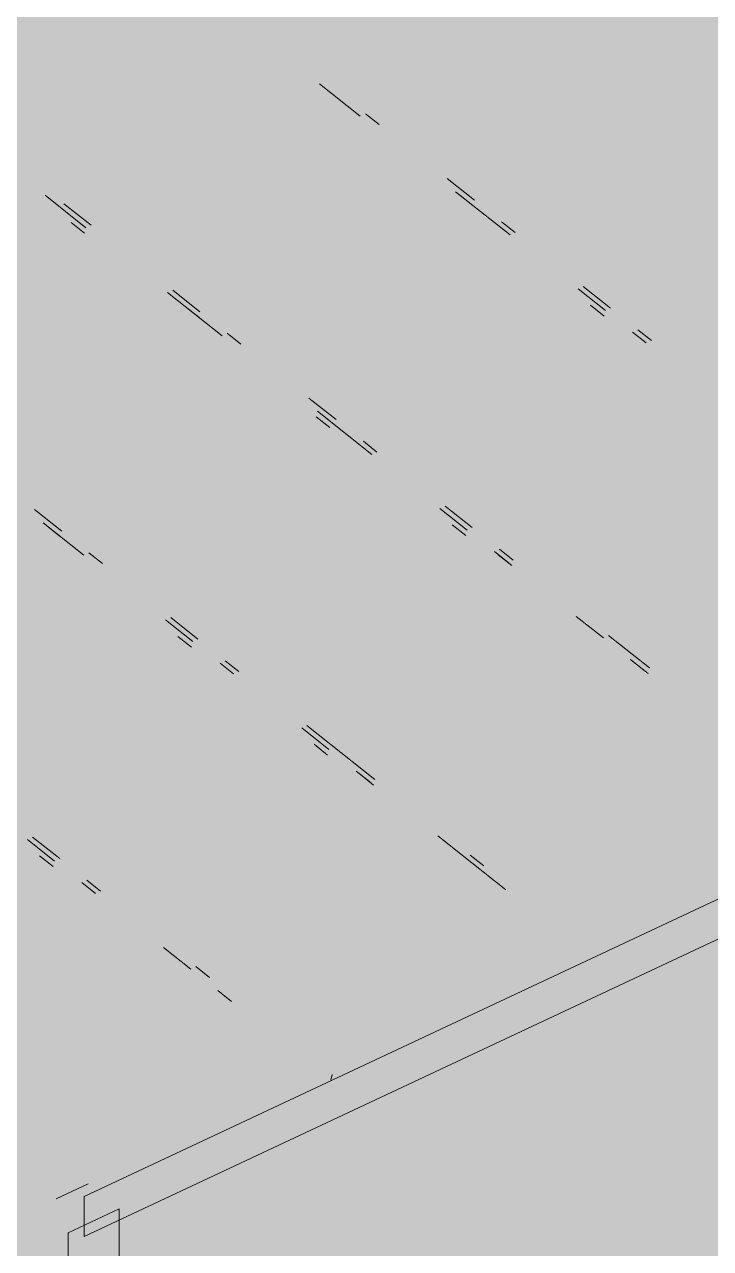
# Paper-space layout '03 3D Building and Roof' of a CAD drawing. Header units: millimetres. Extents: x 5 to 415, y 5 to 292.
# Drawn here: x 247.356 to 249.028, y 76.091 to 79.077 of the extents above; entities that cross this region are included whole.
import ezdxf

# ---------------------------------------------------------------- set-up
doc = ezdxf.new("R2010")
doc.units = ezdxf.units.MM
doc.layers.add('EXISTING', color=7, linetype='Continuous')
doc.layers.add('IMAGES', color=7, linetype='Continuous')

# ---------------------------------------------------------------- blocks, each defined once
blk = doc.blocks.new('SHEET_03')
at = {"layer": 'EXISTING', "color": 250, "lineweight": 9}
for p, q in [((248.0747, 78.9326), (248.1743, 78.8536)), ((248.2199, 78.8331), (248.1867, 78.8594)), ((248.4523, 78.6487), (248.3859, 78.7014)), ((247.4058, 78.6605), (247.5053, 78.5815)), ((248.4066, 78.6692), (248.5394, 78.5639)), ((248.4492, 78.6351), (248.416, 78.6614)), ((247.5178, 78.5873), (247.4514, 78.64)), ((247.5022, 78.5678), (247.469, 78.5942)), ((248.5519, 78.5697), (248.5187, 78.5961)), ((247.7045, 78.4234), (247.8373, 78.3181)), ((247.7834, 78.3766), (247.717, 78.4293)), ((248.7054, 78.4322), (248.7718, 78.3795)), ((248.7843, 78.3853), (248.7179, 78.438)), ((247.7803, 78.363), (247.7471, 78.3893)), ((248.7686, 78.3659), (248.7354, 78.3922)), ((248.8838, 78.3063), (248.8507, 78.3327)), ((247.883, 78.2976), (247.8498, 78.3239)), ((248.8382, 78.3268), (248.8714, 78.3005)), ((248.1154, 78.1132), (248.049, 78.1659)), ((248.0997, 78.0937), (248.0665, 78.1201)), ((248.0697, 78.1337), (248.2025, 78.0284)), ((248.2149, 78.0342), (248.1817, 78.0606)), ((247.5009, 76.2182), (251.3151, 78.0089)), ((247.5009, 76.1207), (251.3151, 77.9114)), ((247.4465, 77.8411), (247.3801, 77.8938)), ((248.3684, 77.8967), (248.4348, 77.844)), ((248.4473, 77.8498), (248.3809, 77.9025)), ((247.4008, 77.8616), (247.5004, 77.7826)), ((247.4433, 77.8275), (247.4101, 77.8538)), ((248.4317, 77.8304), (248.3985, 77.8567)), ((248.5012, 77.7913), (248.5344, 77.765)), ((248.5469, 77.7708), (248.5137, 77.7972)), ((247.546, 77.7621), (247.5128, 77.7884)), ((248.5438, 77.7572), (248.5106, 77.7835)), ((247.6995, 77.6245), (247.7659, 77.5719)), ((247.7784, 77.5777), (247.712, 77.6304)), ((248.7004, 77.6333), (248.7668, 77.5806)), ((247.7628, 77.5582), (247.7296, 77.5846)), ((248.8789, 77.5074), (248.7793, 77.5864)), ((247.878, 77.4987), (247.8448, 77.5251)), ((248.8332, 77.5279), (248.8664, 77.5016)), ((247.8323, 77.5192), (247.8655, 77.4929)), ((248.8757, 77.4938), (248.8425, 77.5201)), ((248.0315, 77.3612), (248.0979, 77.3085)), ((248.2099, 77.2353), (248.044, 77.367)), ((248.0947, 77.2949), (248.0615, 77.3212)), ((248.1643, 77.2558), (248.1975, 77.2295)), ((248.2068, 77.2217), (248.1736, 77.248)), ((247.3626, 77.089), (247.429, 77.0364)), ((247.4415, 77.0422), (247.3751, 77.0949)), ((248.3634, 77.0978), (248.5294, 76.9661)), ((247.4258, 77.0227), (247.3926, 77.0491)), ((248.4755, 77.0246), (248.4423, 77.051)), ((247.541, 76.9632), (247.5078, 76.9896)), ((247.4954, 76.9837), (247.5286, 76.9574)), ((247.6945, 76.8257), (247.7609, 76.773)), ((247.8066, 76.7525), (247.7734, 76.7788)), ((247.8273, 76.7203), (247.8605, 76.694)), ((248.1022, 76.5018), (248.1054, 76.5155)), ((247.5107, 76.2487), (247.4326, 76.212)), ((247.5009, 76.1207), (247.5009, 76.2182)), ((247.4618, 76.1291), (247.5867, 76.1878)), ((247.5867, 75.7667), (247.5867, 76.1878)), ((247.4618, 76.1291), (247.4618, 75.7081))]:
    blk.add_line(p, q, dxfattribs=at)
at = {"layer": 'IMAGES', "color": 7}
for points in [[(247.1273, 79.0475), (247.6091, 79.0475), (247.1273, 79.1439), (247.6091, 79.1439)], [(247.6091, 79.0475), (247.7055, 79.0475), (247.6091, 79.1439), (247.7055, 79.1439)], [(247.7055, 79.0475), (247.8018, 79.0475), (247.7055, 79.1439), (247.8018, 79.1439)], [(247.8018, 79.0475), (247.9945, 79.0475), (247.8018, 79.1439), (247.9945, 79.1439)], [(247.9945, 79.0475), (248.0909, 79.0475), (247.9945, 79.1439), (248.0909, 79.1439)], [(248.0909, 79.0475), (248.5727, 79.0475), (248.0909, 79.1439), (248.5727, 79.1439)], [(248.5727, 79.0475), (248.6691, 79.0475), (248.5727, 79.1439), (248.6691, 79.1439)], [(248.6691, 79.0475), (248.7655, 79.0475), (248.6691, 79.1439), (248.7655, 79.1439)], [(248.7655, 79.0475), (248.9582, 79.0475), (248.7655, 79.1439), (248.9582, 79.1439)], [(248.9582, 79.0475), (249.0545, 79.0475), (248.9582, 79.1439), (249.0545, 79.1439)], [(247.2236, 78.9511), (247.8018, 78.9511), (247.2236, 79.0475), (247.8018, 79.0475)], [(247.8018, 78.9511), (247.8982, 78.9511), (247.8018, 79.0475), (247.8982, 79.0475)], [(247.8982, 78.9511), (247.9945, 78.9511), (247.8982, 79.0475), (247.9945, 79.0475)], [(247.9945, 78.9511), (248.0909, 78.9511), (247.9945, 79.0475), (248.0909, 79.0475)], [(248.0909, 78.9511), (248.1873, 78.9511), (248.0909, 79.0475), (248.1873, 79.0475)], [(248.1873, 78.9511), (248.7655, 78.9511), (248.1873, 79.0475), (248.7655, 79.0475)], [(248.7655, 78.9511), (248.8618, 78.9511), (248.7655, 79.0475), (248.8618, 79.0475)], [(248.8618, 78.8547), (248.9582, 78.8547), (248.8618, 79.0475), (248.9582, 79.0475)], [(248.9582, 78.9511), (249.0545, 78.9511), (248.9582, 79.0475), (249.0545, 79.0475)], [(247.32, 78.8547), (247.8982, 78.8547), (247.32, 78.9511), (247.8982, 78.9511)], [(247.8982, 78.8547), (247.9945, 78.8547), (247.8982, 78.9511), (247.9945, 78.9511)], [(247.9945, 78.8547), (248.0909, 78.8547), (247.9945, 78.9511), (248.0909, 78.9511)], [(248.0909, 78.8547), (248.1873, 78.8547), (248.0909, 78.9511), (248.1873, 78.9511)], [(248.1873, 78.8547), (248.2836, 78.8547), (248.1873, 78.9511), (248.2836, 78.9511)], [(248.2836, 78.8547), (248.38, 78.8547), (248.2836, 78.9511), (248.38, 78.9511)], [(248.38, 78.8547), (248.8618, 78.8547), (248.38, 78.9511), (248.8618, 78.9511)], [(248.9582, 78.8547), (249.0545, 78.8547), (248.9582, 78.9511), (249.0545, 78.9511)], [(247.32, 78.7583), (247.4164, 78.7583), (247.32, 78.8547), (247.4164, 78.8547)], [(247.4164, 78.7583), (247.9945, 78.7583), (247.4164, 78.8547), (247.9945, 78.8547)], [(247.9945, 78.7583), (248.0909, 78.7583), (247.9945, 78.8547), (248.0909, 78.8547)], [(248.0909, 78.7583), (248.2836, 78.7583), (248.0909, 78.8547), (248.2836, 78.8547)], [(248.2836, 78.7583), (248.38, 78.7583), (248.2836, 78.8547), (248.38, 78.8547)], [(248.38, 78.7583), (248.4764, 78.7583), (248.38, 78.8547), (248.4764, 78.8547)], [(248.4764, 78.7583), (248.9582, 78.7583), (248.4764, 78.8547), (248.9582, 78.8547)], [(248.9582, 78.7583), (249.1509, 78.7583), (248.9582, 78.8547), (249.1509, 78.8547)], [(247.32, 78.6619), (247.4164, 78.6619), (247.32, 78.7583), (247.4164, 78.7583)], [(247.4164, 78.6619), (247.5127, 78.6619), (247.4164, 78.7583), (247.5127, 78.7583)], [(247.5127, 78.6619), (247.6091, 78.6619), (247.5127, 78.7583), (247.6091, 78.7583)], [(247.6091, 78.6619), (248.0909, 78.6619), (247.6091, 78.7583), (248.0909, 78.7583)], [(248.0909, 78.6619), (248.1873, 78.6619), (248.0909, 78.7583), (248.1873, 78.7583)], [(248.1873, 78.6619), (248.2836, 78.6619), (248.1873, 78.7583), (248.2836, 78.7583)], [(248.2836, 78.6619), (248.38, 78.6619), (248.2836, 78.7583), (248.38, 78.7583)], [(248.38, 78.6619), (248.4764, 78.6619), (248.38, 78.7583), (248.4764, 78.7583)], [(248.4764, 78.6619), (248.5727, 78.6619), (248.4764, 78.7583), (248.5727, 78.7583)], [(248.5727, 78.6619), (249.1509, 78.6619), (248.5727, 78.7583), (249.1509, 78.7583)], [(247.32, 78.5655), (247.4164, 78.5655), (247.32, 78.6619), (247.4164, 78.6619)], [(247.4164, 78.5655), (247.6091, 78.5655), (247.4164, 78.6619), (247.6091, 78.6619)], [(247.6091, 78.5655), (247.7055, 78.5655), (247.6091, 78.6619), (247.7055, 78.6619)], [(247.7055, 78.5655), (248.2836, 78.5655), (247.7055, 78.6619), (248.2836, 78.6619)], [(248.2836, 78.5655), (248.38, 78.5655), (248.2836, 78.6619), (248.38, 78.6619)], [(248.38, 78.5655), (248.5727, 78.5655), (248.38, 78.6619), (248.5727, 78.6619)], [(248.5727, 78.5655), (248.6691, 78.5655), (248.5727, 78.6619), (248.6691, 78.6619)], [(248.6691, 78.5655), (248.7655, 78.5655), (248.6691, 78.6619), (248.7655, 78.6619)], [(248.7655, 78.5655), (249.2473, 78.5655), (248.7655, 78.6619), (249.2473, 78.6619)], [(247.32, 78.4691), (247.4164, 78.4691), (247.32, 78.5655), (247.4164, 78.5655)], [(247.4164, 78.4691), (247.5127, 78.4691), (247.4164, 78.5655), (247.5127, 78.5655)], [(247.5127, 78.4691), (247.6091, 78.4691), (247.5127, 78.5655), (247.6091, 78.5655)], [(247.6091, 78.4691), (247.7055, 78.4691), (247.6091, 78.5655), (247.7055, 78.5655)], [(247.7055, 78.4691), (247.8018, 78.4691), (247.7055, 78.5655), (247.8018, 78.5655)], [(247.8018, 78.4691), (247.8982, 78.4691), (247.8018, 78.5655), (247.8982, 78.5655)], [(247.8982, 78.4691), (248.4764, 78.4691), (247.8982, 78.5655), (248.4764, 78.5655)], [(248.4764, 78.4691), (248.6691, 78.4691), (248.4764, 78.5655), (248.6691, 78.5655)], [(248.6691, 78.4691), (248.7655, 78.4691), (248.6691, 78.5655), (248.7655, 78.5655)], [(248.7655, 78.4691), (249.3436, 78.4691), (248.7655, 78.5655), (249.3436, 78.5655)], [(246.8382, 78.3727), (247.4164, 78.3727), (246.8382, 78.4691), (247.4164, 78.4691)], [(247.4164, 78.3727), (247.5127, 78.3727), (247.4164, 78.4691), (247.5127, 78.4691)], [(247.5127, 78.3727), (247.6091, 78.3727), (247.5127, 78.4691), (247.6091, 78.4691)], [(247.6091, 78.3727), (247.7055, 78.3727), (247.6091, 78.4691), (247.7055, 78.4691)], [(247.7055, 78.3727), (247.8018, 78.3727), (247.7055, 78.4691), (247.8018, 78.4691)], [(247.8018, 78.3727), (247.8982, 78.3727), (247.8018, 78.4691), (247.8982, 78.4691)], [(247.8982, 78.3727), (247.9945, 78.3727), (247.8982, 78.4691), (247.9945, 78.4691)], [(247.9945, 78.3727), (248.4764, 78.3727), (247.9945, 78.4691), (248.4764, 78.4691)], [(248.4764, 78.3727), (248.5727, 78.3727), (248.4764, 78.4691), (248.5727, 78.4691)], [(248.5727, 78.3727), (248.6691, 78.3727), (248.5727, 78.4691), (248.6691, 78.4691)], [(248.6691, 78.3727), (248.7655, 78.3727), (248.6691, 78.4691), (248.7655, 78.4691)], [(248.7655, 78.3727), (248.8618, 78.3727), (248.7655, 78.4691), (248.8618, 78.4691)], [(248.8618, 78.3727), (248.9582, 78.3727), (248.8618, 78.4691), (248.9582, 78.4691)], [(248.9582, 78.3727), (249.44, 78.3727), (248.9582, 78.4691), (249.44, 78.4691)], [(247.0309, 78.2763), (247.6091, 78.2763), (247.0309, 78.3727), (247.6091, 78.3727)], [(247.6091, 78.2763), (247.7055, 78.2763), (247.6091, 78.3727), (247.7055, 78.3727)], [(247.7055, 78.2763), (247.8982, 78.2763), (247.7055, 78.3727), (247.8982, 78.3727)], [(247.8982, 78.2763), (247.9945, 78.2763), (247.8982, 78.3727), (247.9945, 78.3727)], [(247.9945, 78.2763), (248.0909, 78.2763), (247.9945, 78.3727), (248.0909, 78.3727)], [(248.0909, 78.2763), (248.5727, 78.2763), (248.0909, 78.3727), (248.5727, 78.3727)], [(248.5727, 78.2763), (248.6691, 78.2763), (248.5727, 78.3727), (248.6691, 78.3727)], [(248.6691, 78.2763), (248.7655, 78.2763), (248.6691, 78.3727), (248.7655, 78.3727)], [(248.7655, 78.2763), (248.9582, 78.2763), (248.7655, 78.3727), (248.9582, 78.3727)], [(248.9582, 78.2763), (249.0545, 78.2763), (248.9582, 78.3727), (249.0545, 78.3727)], [(247.2236, 78.1799), (247.7055, 78.1799), (247.2236, 78.2763), (247.7055, 78.2763)], [(247.7055, 78.1799), (247.8018, 78.1799), (247.7055, 78.2763), (247.8018, 78.2763)], [(247.8018, 78.1799), (247.8982, 78.1799), (247.8018, 78.2763), (247.8982, 78.2763)], [(247.8982, 78.1799), (247.9945, 78.1799), (247.8982, 78.2763), (247.9945, 78.2763)], [(247.9945, 78.1799), (248.0909, 78.1799), (247.9945, 78.2763), (248.0909, 78.2763)], [(248.0909, 78.1799), (248.1873, 78.1799), (248.0909, 78.2763), (248.1873, 78.2763)], [(248.1873, 78.1799), (248.6691, 78.1799), (248.1873, 78.2763), (248.6691, 78.2763)], [(248.6691, 78.1799), (248.7655, 78.1799), (248.6691, 78.2763), (248.7655, 78.2763)], [(248.7655, 78.1799), (248.8618, 78.1799), (248.7655, 78.2763), (248.8618, 78.2763)], [(248.8618, 78.1799), (248.9582, 78.1799), (248.8618, 78.2763), (248.9582, 78.2763)], [(248.9582, 78.1799), (249.0545, 78.1799), (248.9582, 78.2763), (249.0545, 78.2763)], [(247.32, 78.0835), (247.8018, 78.0835), (247.32, 78.1799), (247.8018, 78.1799)], [(247.8018, 78.0835), (247.8982, 78.0835), (247.8018, 78.1799), (247.8982, 78.1799)], [(247.8982, 78.0835), (247.9945, 78.0835), (247.8982, 78.1799), (247.9945, 78.1799)], [(247.9945, 78.0835), (248.0909, 78.0835), (247.9945, 78.1799), (248.0909, 78.1799)], [(248.0909, 78.0835), (248.1873, 78.0835), (248.0909, 78.1799), (248.1873, 78.1799)], [(248.1873, 78.0835), (248.8618, 78.0835), (248.1873, 78.1799), (248.8618, 78.1799)], [(248.8618, 78.0835), (248.9582, 78.0835), (248.8618, 78.1799), (248.9582, 78.1799)], [(248.9582, 78.0835), (249.0545, 78.0835), (248.9582, 78.1799), (249.0545, 78.1799)], [(247.32, 77.9871), (247.4164, 77.9871), (247.32, 78.0835), (247.4164, 78.0835)], [(247.4164, 77.9871), (247.5127, 77.9871), (247.4164, 78.0835), (247.5127, 78.0835)], [(247.5127, 77.9871), (247.8982, 77.9871), (247.5127, 78.0835), (247.8982, 78.0835)], [(247.8982, 77.9871), (247.9945, 77.9871), (247.8982, 78.0835), (247.9945, 78.0835)], [(247.9945, 77.9871), (248.0909, 77.9871), (247.9945, 78.0835), (248.0909, 78.0835)], [(248.0909, 77.9871), (248.2836, 77.9871), (248.0909, 78.0835), (248.2836, 78.0835)], [(248.2836, 77.9871), (248.38, 77.9871), (248.2836, 78.0835), (248.38, 78.0835)], [(248.38, 77.9871), (248.4764, 77.9871), (248.38, 78.0835), (248.4764, 78.0835)], [(248.4764, 77.9871), (248.9582, 77.9871), (248.4764, 78.0835), (248.9582, 78.0835)], [(248.9582, 77.9871), (249.0545, 77.9871), (248.9582, 78.0835), (249.0545, 78.0835)], [(247.32, 77.7943), (247.4164, 77.7943), (247.32, 77.9871), (247.4164, 77.9871)], [(247.4164, 77.8907), (247.5127, 77.8907), (247.4164, 77.9871), (247.5127, 77.9871)], [(247.5127, 77.8907), (247.6091, 77.8907), (247.5127, 77.9871), (247.6091, 77.9871)], [(247.6091, 77.8907), (248.0909, 77.8907), (247.6091, 77.9871), (248.0909, 77.9871)], [(248.0909, 77.8907), (248.1873, 77.8907), (248.0909, 77.9871), (248.1873, 77.9871)], [(248.1873, 77.8907), (248.2836, 77.8907), (248.1873, 77.9871), (248.2836, 77.9871)], [(248.2836, 77.7943), (248.38, 77.7943), (248.2836, 77.9871), (248.38, 77.9871)], [(248.38, 77.7943), (248.4764, 77.7943), (248.38, 77.9871), (248.4764, 77.9871)], [(248.4764, 77.8907), (248.5727, 77.8907), (248.4764, 77.9871), (248.5727, 77.9871)], [(248.5727, 77.8907), (249.0545, 77.8907), (248.5727, 77.9871), (249.0545, 77.9871)], [(247.4164, 77.7943), (247.5127, 77.7943), (247.4164, 77.8907), (247.5127, 77.8907)], [(247.5127, 77.7943), (247.6091, 77.7943), (247.5127, 77.8907), (247.6091, 77.8907)], [(247.6091, 77.7943), (247.7055, 77.7943), (247.6091, 77.8907), (247.7055, 77.8907)], [(247.7055, 77.7943), (248.1873, 77.7943), (247.7055, 77.8907), (248.1873, 77.8907)], [(248.1873, 77.7943), (248.2836, 77.7943), (248.1873, 77.8907), (248.2836, 77.8907)], [(248.4764, 77.6979), (248.5727, 77.6979), (248.4764, 77.8907), (248.5727, 77.8907)], [(248.5727, 77.7943), (248.6691, 77.7943), (248.5727, 77.8907), (248.6691, 77.8907)], [(248.6691, 77.7943), (248.7655, 77.7943), (248.6691, 77.8907), (248.7655, 77.8907)], [(248.7655, 77.7943), (249.2473, 77.7943), (248.7655, 77.8907), (249.2473, 77.8907)], [(247.32, 77.6979), (247.4164, 77.6979), (247.32, 77.7943), (247.4164, 77.7943)], [(247.4164, 77.6979), (247.6091, 77.6979), (247.4164, 77.7943), (247.6091, 77.7943)], [(247.6091, 77.6979), (247.7055, 77.6979), (247.6091, 77.7943), (247.7055, 77.7943)], [(247.7055, 77.6979), (247.8018, 77.6979), (247.7055, 77.7943), (247.8018, 77.7943)], [(247.8018, 77.6979), (248.2836, 77.6979), (247.8018, 77.7943), (248.2836, 77.7943)], [(248.2836, 77.6979), (248.38, 77.6979), (248.2836, 77.7943), (248.38, 77.7943)], [(248.38, 77.6979), (248.4764, 77.6979), (248.38, 77.7943), (248.4764, 77.7943)], [(248.5727, 77.6979), (248.6691, 77.6979), (248.5727, 77.7943), (248.6691, 77.7943)], [(248.6691, 77.6979), (248.7655, 77.6979), (248.6691, 77.7943), (248.7655, 77.7943)], [(248.7655, 77.6979), (248.8618, 77.6979), (248.7655, 77.7943), (248.8618, 77.7943)], [(248.8618, 77.6979), (249.3436, 77.6979), (248.8618, 77.7943), (249.3436, 77.7943)], [(246.9345, 77.6015), (247.4164, 77.6015), (246.9345, 77.6979), (247.4164, 77.6979)], [(247.4164, 77.6015), (247.5127, 77.6015), (247.4164, 77.6979), (247.5127, 77.6979)], [(247.5127, 77.6015), (247.6091, 77.6015), (247.5127, 77.6979), (247.6091, 77.6979)], [(247.6091, 77.6015), (247.7055, 77.6015), (247.6091, 77.6979), (247.7055, 77.6979)], [(247.7055, 77.6015), (247.8018, 77.6015), (247.7055, 77.6979), (247.8018, 77.6979)], [(247.8018, 77.6015), (247.8982, 77.6015), (247.8018, 77.6979), (247.8982, 77.6979)], [(247.8982, 77.6015), (248.4764, 77.6015), (247.8982, 77.6979), (248.4764, 77.6979)], [(248.4764, 77.6015), (248.5727, 77.6015), (248.4764, 77.6979), (248.5727, 77.6979)], [(248.5727, 77.6015), (248.6691, 77.6015), (248.5727, 77.6979), (248.6691, 77.6979)], [(248.6691, 77.6015), (248.7655, 77.6015), (248.6691, 77.6979), (248.7655, 77.6979)], [(248.7655, 77.6015), (248.8618, 77.6015), (248.7655, 77.6979), (248.8618, 77.6979)], [(248.8618, 77.6015), (248.9582, 77.6015), (248.8618, 77.6979), (248.9582, 77.6979)], [(248.9582, 77.6015), (249.44, 77.6015), (248.9582, 77.6979), (249.44, 77.6979)], [(247.0309, 77.5051), (247.6091, 77.5051), (247.0309, 77.6015), (247.6091, 77.6015)], [(247.6091, 77.5051), (247.7055, 77.5051), (247.6091, 77.6015), (247.7055, 77.6015)], [(247.7055, 77.5051), (247.8982, 77.5051), (247.7055, 77.6015), (247.8982, 77.6015)], [(247.8982, 77.5051), (247.9945, 77.5051), (247.8982, 77.6015), (247.9945, 77.6015)], [(247.9945, 77.5051), (248.0909, 77.5051), (247.9945, 77.6015), (248.0909, 77.6015)], [(248.0909, 77.5051), (248.5727, 77.5051), (248.0909, 77.6015), (248.5727, 77.6015)], [(248.5727, 77.5051), (248.6691, 77.5051), (248.5727, 77.6015), (248.6691, 77.6015)], [(248.6691, 77.5051), (248.8618, 77.5051), (248.6691, 77.6015), (248.8618, 77.6015)], [(248.8618, 77.5051), (248.9582, 77.5051), (248.8618, 77.6015), (248.9582, 77.6015)], [(248.9582, 77.5051), (249.0545, 77.5051), (248.9582, 77.6015), (249.0545, 77.6015)], [(247.1273, 77.4087), (247.6091, 77.4087), (247.1273, 77.5051), (247.6091, 77.5051)], [(247.6091, 77.4087), (247.7055, 77.4087), (247.6091, 77.5051), (247.7055, 77.5051)], [(247.7055, 77.4087), (247.8018, 77.4087), (247.7055, 77.5051), (247.8018, 77.5051)], [(247.8018, 77.4087), (247.8982, 77.4087), (247.8018, 77.5051), (247.8982, 77.5051)], [(247.8982, 77.3123), (247.9945, 77.3123), (247.8982, 77.5051), (247.9945, 77.5051)], [(247.9945, 77.4087), (248.0909, 77.4087), (247.9945, 77.5051), (248.0909, 77.5051)], [(248.0909, 77.4087), (248.1873, 77.4087), (248.0909, 77.5051), (248.1873, 77.5051)], [(248.1873, 77.4087), (248.6691, 77.4087), (248.1873, 77.5051), (248.6691, 77.5051)], [(248.6691, 77.4087), (248.7655, 77.4087), (248.6691, 77.5051), (248.7655, 77.5051)], [(248.7655, 77.4087), (248.8618, 77.4087), (248.7655, 77.5051), (248.8618, 77.5051)], [(248.8618, 77.4087), (249.0545, 77.4087), (248.8618, 77.5051), (249.0545, 77.5051)], [(247.32, 77.3123), (247.8018, 77.3123), (247.32, 77.4087), (247.8018, 77.4087)], [(247.8018, 77.3123), (247.8982, 77.3123), (247.8018, 77.4087), (247.8982, 77.4087)], [(247.9945, 77.3123), (248.0909, 77.3123), (247.9945, 77.4087), (248.0909, 77.4087)], [(248.0909, 77.3123), (248.1873, 77.3123), (248.0909, 77.4087), (248.1873, 77.4087)], [(248.1873, 77.3123), (248.2836, 77.3123), (248.1873, 77.4087), (248.2836, 77.4087)], [(248.2836, 77.3123), (248.7655, 77.3123), (248.2836, 77.4087), (248.7655, 77.4087)], [(248.7655, 77.3123), (248.8618, 77.3123), (248.7655, 77.4087), (248.8618, 77.4087)], [(248.8618, 77.3123), (248.9582, 77.3123), (248.8618, 77.4087), (248.9582, 77.4087)], [(248.9582, 77.3123), (249.1509, 77.3123), (248.9582, 77.4087), (249.1509, 77.4087)], [(247.32, 77.2159), (247.4164, 77.2159), (247.32, 77.3123), (247.4164, 77.3123)], [(247.4164, 77.2159), (247.8982, 77.2159), (247.4164, 77.3123), (247.8982, 77.3123)], [(247.8982, 77.2159), (247.9945, 77.2159), (247.8982, 77.3123), (247.9945, 77.3123)], [(247.9945, 77.2159), (248.0909, 77.2159), (247.9945, 77.3123), (248.0909, 77.3123)], [(248.0909, 77.2159), (248.2836, 77.2159), (248.0909, 77.3123), (248.2836, 77.3123)], [(248.2836, 77.2159), (248.38, 77.2159), (248.2836, 77.3123), (248.38, 77.3123)], [(248.38, 77.2159), (248.4764, 77.2159), (248.38, 77.3123), (248.4764, 77.3123)], [(248.4764, 77.2159), (248.9582, 77.2159), (248.4764, 77.3123), (248.9582, 77.3123)], [(248.9582, 77.2159), (249.0545, 77.2159), (248.9582, 77.3123), (249.0545, 77.3123)], [(247.32, 77.1195), (247.4164, 77.1195), (247.32, 77.2159), (247.4164, 77.2159)], [(247.4164, 77.1195), (247.9945, 77.1195), (247.4164, 77.2159), (247.9945, 77.2159)], [(247.9945, 77.1195), (248.0909, 77.1195), (247.9945, 77.2159), (248.0909, 77.2159)], [(248.0909, 77.1195), (248.1873, 77.1195), (248.0909, 77.2159), (248.1873, 77.2159)], [(248.1873, 77.1195), (248.2836, 77.1195), (248.1873, 77.2159), (248.2836, 77.2159)], [(248.2836, 77.1195), (248.38, 77.1195), (248.2836, 77.2159), (248.38, 77.2159)], [(248.38, 77.1195), (248.4764, 77.1195), (248.38, 77.2159), (248.4764, 77.2159)], [(248.4764, 77.1195), (248.5727, 77.1195), (248.4764, 77.2159), (248.5727, 77.2159)], [(248.5727, 77.1195), (249.0545, 77.1195), (248.5727, 77.2159), (249.0545, 77.2159)], [(247.32, 77.0231), (247.4164, 77.0231), (247.32, 77.1195), (247.4164, 77.1195)], [(247.4164, 77.0231), (247.5127, 77.0231), (247.4164, 77.1195), (247.5127, 77.1195)], [(247.5127, 77.0231), (247.6091, 77.0231), (247.5127, 77.1195), (247.6091, 77.1195)], [(247.6091, 77.0231), (248.0909, 77.0231), (247.6091, 77.1195), (248.0909, 77.1195)], [(248.0909, 77.0231), (248.1873, 77.0231), (248.0909, 77.1195), (248.1873, 77.1195)], [(248.1873, 77.0231), (248.2836, 77.0231), (248.1873, 77.1195), (248.2836, 77.1195)], [(248.2836, 77.0231), (248.38, 77.0231), (248.2836, 77.1195), (248.38, 77.1195)], [(248.38, 77.0231), (248.4764, 77.0231), (248.38, 77.1195), (248.4764, 77.1195)], [(248.4764, 77.0231), (248.5727, 77.0231), (248.4764, 77.1195), (248.5727, 77.1195)], [(248.5727, 77.0231), (248.6691, 77.0231), (248.5727, 77.1195), (248.6691, 77.1195)], [(248.6691, 77.0231), (248.8618, 77.0231), (248.6691, 77.1195), (248.8618, 77.1195)], [(248.8618, 77.0231), (249.0545, 77.0231), (248.8618, 77.1195), (249.0545, 77.1195)], [(247.32, 76.9267), (247.4164, 76.9267), (247.32, 77.0231), (247.4164, 77.0231)], [(247.4164, 76.9267), (247.6091, 76.9267), (247.4164, 77.0231), (247.6091, 77.0231)], [(247.6091, 76.9267), (248.2836, 76.9267), (247.6091, 77.0231), (248.2836, 77.0231)], [(248.2836, 76.9267), (248.38, 76.9267), (248.2836, 77.0231), (248.38, 77.0231)], [(248.38, 76.9267), (248.5727, 76.9267), (248.38, 77.0231), (248.5727, 77.0231)], [(248.5727, 76.9267), (248.8618, 76.9267), (248.5727, 77.0231), (248.8618, 77.0231)], [(248.8618, 76.9267), (248.9582, 76.9267), (248.8618, 77.0231), (248.9582, 77.0231)], [(248.9582, 76.9267), (249.0545, 76.9267), (248.9582, 77.0231), (249.0545, 77.0231)], [(246.9345, 76.8303), (247.4164, 76.8303), (246.9345, 76.9267), (247.4164, 76.9267)], [(247.4164, 76.8303), (247.5127, 76.8303), (247.4164, 76.9267), (247.5127, 76.9267)], [(247.5127, 76.8303), (247.6091, 76.8303), (247.5127, 76.9267), (247.6091, 76.9267)], [(247.6091, 76.8303), (247.7055, 76.8303), (247.6091, 76.9267), (247.7055, 76.9267)], [(247.7055, 76.8303), (247.8018, 76.8303), (247.7055, 76.9267), (247.8018, 76.9267)], [(247.8018, 76.8303), (247.8982, 76.8303), (247.8018, 76.9267), (247.8982, 76.9267)], [(247.8982, 76.8303), (248.4764, 76.8303), (247.8982, 76.9267), (248.4764, 76.9267)], [(248.4764, 76.8303), (248.5727, 76.8303), (248.4764, 76.9267), (248.5727, 76.9267)], [(248.5727, 76.8303), (248.6691, 76.8303), (248.5727, 76.9267), (248.6691, 76.9267)], [(248.6691, 76.8303), (248.9582, 76.8303), (248.6691, 76.9267), (248.9582, 76.9267)], [(248.9582, 76.8303), (249.0545, 76.8303), (248.9582, 76.9267), (249.0545, 76.9267)], [(247.0309, 76.7339), (247.5127, 76.7339), (247.0309, 76.8303), (247.5127, 76.8303)], [(247.5127, 76.7339), (247.6091, 76.7339), (247.5127, 76.8303), (247.6091, 76.8303)], [(247.6091, 76.7339), (247.7055, 76.7339), (247.6091, 76.8303), (247.7055, 76.8303)], [(247.7055, 76.7339), (247.8018, 76.7339), (247.7055, 76.8303), (247.8018, 76.8303)], [(247.8018, 76.7339), (247.8982, 76.7339), (247.8018, 76.8303), (247.8982, 76.8303)], [(247.8982, 76.7339), (247.9945, 76.7339), (247.8982, 76.8303), (247.9945, 76.8303)], [(247.9945, 76.7339), (248.1873, 76.7339), (247.9945, 76.8303), (248.1873, 76.8303)], [(248.1873, 76.7339), (248.2836, 76.7339), (248.1873, 76.8303), (248.2836, 76.8303)], [(248.2836, 76.7339), (248.38, 76.7339), (248.2836, 76.8303), (248.38, 76.8303)], [(248.38, 76.7339), (248.4764, 76.7339), (248.38, 76.8303), (248.4764, 76.8303)], [(248.4764, 76.7339), (248.5727, 76.7339), (248.4764, 76.8303), (248.5727, 76.8303)], [(248.5727, 76.7339), (248.6691, 76.7339), (248.5727, 76.8303), (248.6691, 76.8303)], [(248.6691, 76.7339), (248.7655, 76.7339), (248.6691, 76.8303), (248.7655, 76.8303)], [(248.7655, 76.7339), (248.8618, 76.7339), (248.7655, 76.8303), (248.8618, 76.8303)], [(248.8618, 76.7339), (248.9582, 76.7339), (248.8618, 76.8303), (248.9582, 76.8303)], [(248.9582, 76.7339), (249.0545, 76.7339), (248.9582, 76.8303), (249.0545, 76.8303)], [(247.2236, 76.6375), (247.6091, 76.6375), (247.2236, 76.7339), (247.6091, 76.7339)], [(247.6091, 76.6375), (247.7055, 76.6375), (247.6091, 76.7339), (247.7055, 76.7339)], [(247.7055, 76.6375), (247.8018, 76.6375), (247.7055, 76.7339), (247.8018, 76.7339)], [(247.8018, 76.6375), (247.8982, 76.6375), (247.8018, 76.7339), (247.8982, 76.7339)], [(247.8982, 76.6375), (247.9945, 76.6375), (247.8982, 76.7339), (247.9945, 76.7339)], [(247.9945, 76.6375), (248.2836, 76.6375), (247.9945, 76.7339), (248.2836, 76.7339)], [(248.2836, 76.6375), (248.38, 76.6375), (248.2836, 76.7339), (248.38, 76.7339)], [(248.38, 76.6375), (248.4764, 76.6375), (248.38, 76.7339), (248.4764, 76.7339)], [(248.4764, 76.6375), (248.5727, 76.6375), (248.4764, 76.7339), (248.5727, 76.7339)], [(248.5727, 76.6375), (248.6691, 76.6375), (248.5727, 76.7339), (248.6691, 76.7339)], [(248.6691, 76.6375), (248.7655, 76.6375), (248.6691, 76.7339), (248.7655, 76.7339)], [(248.7655, 76.6375), (248.8618, 76.6375), (248.7655, 76.7339), (248.8618, 76.7339)], [(248.8618, 76.6375), (248.9582, 76.6375), (248.8618, 76.7339), (248.9582, 76.7339)], [(248.9582, 76.6375), (249.0545, 76.6375), (248.9582, 76.7339), (249.0545, 76.7339)], [(247.32, 76.5411), (247.8018, 76.5411), (247.32, 76.6375), (247.8018, 76.6375)], [(247.8018, 76.5411), (247.8982, 76.5411), (247.8018, 76.6375), (247.8982, 76.6375)], [(247.8982, 76.5411), (247.9945, 76.5411), (247.8982, 76.6375), (247.9945, 76.6375)], [(247.9945, 76.5411), (248.0909, 76.5411), (247.9945, 76.6375), (248.0909, 76.6375)], [(248.0909, 76.5411), (248.2836, 76.5411), (248.0909, 76.6375), (248.2836, 76.6375)], [(248.2836, 76.5411), (248.38, 76.5411), (248.2836, 76.6375), (248.38, 76.6375)], [(248.38, 76.5411), (248.5727, 76.5411), (248.38, 76.6375), (248.5727, 76.6375)], [(248.5727, 76.5411), (248.6691, 76.5411), (248.5727, 76.6375), (248.6691, 76.6375)], [(248.6691, 76.5411), (248.7655, 76.5411), (248.6691, 76.6375), (248.7655, 76.6375)], [(248.7655, 76.5411), (248.9582, 76.5411), (248.7655, 76.6375), (248.9582, 76.6375)], [(248.9582, 76.5411), (249.0545, 76.5411), (248.9582, 76.6375), (249.0545, 76.6375)], [(247.32, 76.4446), (247.4164, 76.4446), (247.32, 76.5411), (247.4164, 76.5411)], [(247.4164, 76.4446), (247.5127, 76.4446), (247.4164, 76.5411), (247.5127, 76.5411)], [(247.5127, 76.4446), (247.7055, 76.4446), (247.5127, 76.5411), (247.7055, 76.5411)], [(247.7055, 76.4446), (247.8982, 76.4446), (247.7055, 76.5411), (247.8982, 76.5411)], [(247.8982, 76.3482), (247.9945, 76.3482), (247.8982, 76.5411), (247.9945, 76.5411)], [(247.9945, 76.4446), (248.0909, 76.4446), (247.9945, 76.5411), (248.0909, 76.5411)], [(248.0909, 76.4446), (248.2836, 76.4446), (248.0909, 76.5411), (248.2836, 76.5411)], [(248.2836, 76.4446), (248.38, 76.4446), (248.2836, 76.5411), (248.38, 76.5411)], [(248.38, 76.4446), (248.4764, 76.4446), (248.38, 76.5411), (248.4764, 76.5411)], [(248.4764, 76.4446), (248.5727, 76.4446), (248.4764, 76.5411), (248.5727, 76.5411)], [(248.5727, 76.4446), (248.6691, 76.4446), (248.5727, 76.5411), (248.6691, 76.5411)], [(248.6691, 76.4446), (248.7655, 76.4446), (248.6691, 76.5411), (248.7655, 76.5411)], [(248.7655, 76.4446), (255.8, 76.4446), (248.7655, 76.5411), (255.8, 76.5411)], [(247.32, 76.2518), (247.4164, 76.2518), (247.32, 76.4446), (247.4164, 76.4446)], [(247.4164, 76.3482), (247.5127, 76.3482), (247.4164, 76.4446), (247.5127, 76.4446)], [(247.5127, 76.3482), (247.6091, 76.3482), (247.5127, 76.4446), (247.6091, 76.4446)], [(247.6091, 76.3482), (247.7055, 76.3482), (247.6091, 76.4446), (247.7055, 76.4446)], [(247.7055, 76.3482), (247.8018, 76.3482), (247.7055, 76.4446), (247.8018, 76.4446)], [(247.8018, 76.3482), (247.8982, 76.3482), (247.8018, 76.4446), (247.8982, 76.4446)], [(247.9945, 76.3482), (248.0909, 76.3482), (247.9945, 76.4446), (248.0909, 76.4446)], [(248.0909, 76.3482), (248.1873, 76.3482), (248.0909, 76.4446), (248.1873, 76.4446)], [(248.1873, 76.3482), (248.2836, 76.3482), (248.1873, 76.4446), (248.2836, 76.4446)], [(248.2836, 76.3482), (248.38, 76.3482), (248.2836, 76.4446), (248.38, 76.4446)], [(248.38, 76.3482), (248.4764, 76.3482), (248.38, 76.4446), (248.4764, 76.4446)], [(248.4764, 76.3482), (248.5727, 76.3482), (248.4764, 76.4446), (248.5727, 76.4446)], [(248.5727, 76.3482), (248.6691, 76.3482), (248.5727, 76.4446), (248.6691, 76.4446)], [(248.6691, 76.3482), (255.6073, 76.3482), (248.6691, 76.4446), (255.6073, 76.4446)], [(247.4164, 76.2518), (247.5127, 76.2518), (247.4164, 76.3482), (247.5127, 76.3482)], [(247.5127, 76.2518), (247.6091, 76.2518), (247.5127, 76.3482), (247.6091, 76.3482)], [(247.6091, 76.2518), (247.7055, 76.2518), (247.6091, 76.3482), (247.7055, 76.3482)], [(247.7055, 76.2518), (247.8018, 76.2518), (247.7055, 76.3482), (247.8018, 76.3482)], [(247.8018, 76.2518), (247.8982, 76.2518), (247.8018, 76.3482), (247.8982, 76.3482)], [(247.8982, 76.2518), (248.0909, 76.2518), (247.8982, 76.3482), (248.0909, 76.3482)], [(248.0909, 76.2518), (248.1873, 76.2518), (248.0909, 76.3482), (248.1873, 76.3482)], [(248.1873, 76.2518), (248.2836, 76.2518), (248.1873, 76.3482), (248.2836, 76.3482)], [(248.2836, 76.2518), (248.38, 76.2518), (248.2836, 76.3482), (248.38, 76.3482)], [(248.38, 76.2518), (255.4145, 76.2518), (248.38, 76.3482), (255.4145, 76.3482)], [(247.32, 76.1554), (247.4164, 76.1554), (247.32, 76.2518), (247.4164, 76.2518)], [(247.4164, 76.1554), (247.5127, 76.1554), (247.4164, 76.2518), (247.5127, 76.2518)], [(247.5127, 76.1554), (247.6091, 76.1554), (247.5127, 76.2518), (247.6091, 76.2518)], [(247.6091, 76.1554), (247.7055, 76.1554), (247.6091, 76.2518), (247.7055, 76.2518)], [(247.7055, 76.1554), (247.8018, 76.1554), (247.7055, 76.2518), (247.8018, 76.2518)], [(247.8018, 76.1554), (247.8982, 76.1554), (247.8018, 76.2518), (247.8982, 76.2518)], [(247.8982, 76.1554), (247.9945, 76.1554), (247.8982, 76.2518), (247.9945, 76.2518)], [(247.9945, 76.1554), (248.0909, 76.1554), (247.9945, 76.2518), (248.0909, 76.2518)], [(248.0909, 76.1554), (248.1873, 76.1554), (248.0909, 76.2518), (248.1873, 76.2518)], [(248.1873, 76.1554), (255.2218, 76.1554), (248.1873, 76.2518), (255.2218, 76.2518)], [(247.32, 76.059), (247.4164, 76.059), (247.32, 76.1554), (247.4164, 76.1554)], [(247.4164, 76.059), (247.5127, 76.059), (247.4164, 76.1554), (247.5127, 76.1554)], [(247.5127, 76.059), (247.6091, 76.059), (247.5127, 76.1554), (247.6091, 76.1554)], [(247.6091, 76.059), (247.8982, 76.059), (247.6091, 76.1554), (247.8982, 76.1554)], [(247.8982, 76.059), (247.9945, 76.059), (247.8982, 76.1554), (247.9945, 76.1554)], [(247.9945, 76.059), (248.0909, 76.059), (247.9945, 76.1554), (248.0909, 76.1554)], [(248.0909, 76.059), (248.1873, 76.059), (248.0909, 76.1554), (248.1873, 76.1554)], [(248.1873, 76.059), (248.38, 76.059), (248.1873, 76.1554), (248.38, 76.1554)], [(248.38, 76.059), (254.9327, 76.059), (248.38, 76.1554), (254.9327, 76.1554)]]:
    blk.add_solid(points, dxfattribs=at)

psp = doc.layouts.new('03 3D Building and Roof')

# ---------------------------------------------------------------- block references
psp.add_blockref('SHEET_03', (0, 0))

doc.saveas('drawing.dxf')
